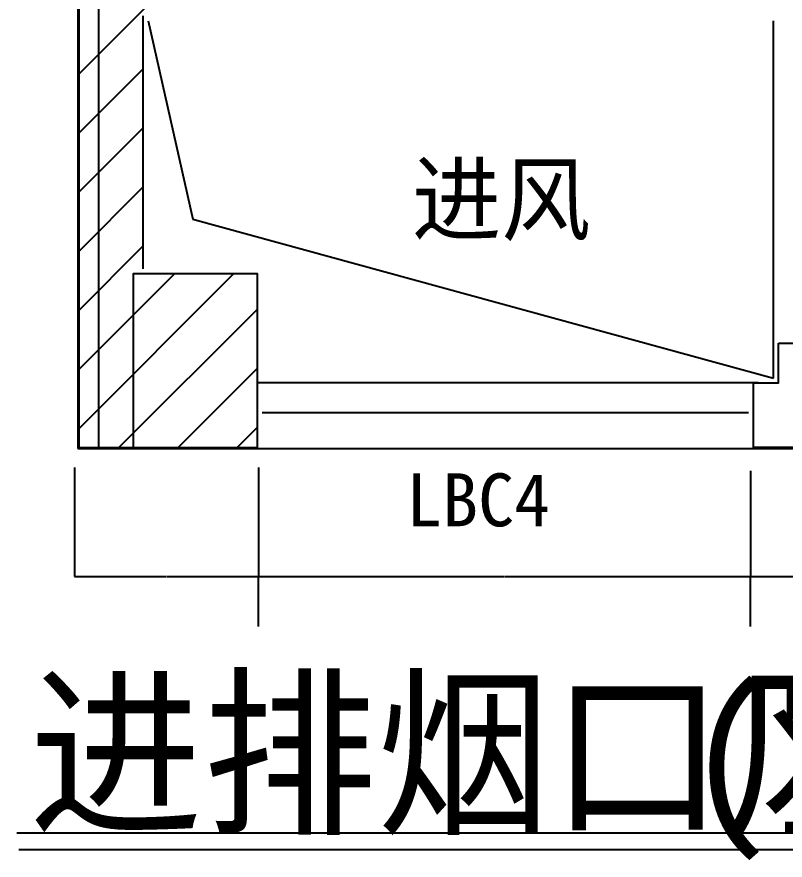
# Model space of a CAD drawing. Header units: metres. Extents: x 169789 to 254571, y -54633 to 5590.
# Drawn here: x 242246 to 246844, y -8030 to -2985 of the extents above; entities that cross this region are included whole.
import ezdxf

# ---------------------------------------------------------------- set-up
doc = ezdxf.new("R2010")
doc.units = ezdxf.units.M
doc.layers.add('DIM', color=3, linetype='Continuous')
doc.layers.add('WALL', color=40, linetype='Continuous')
doc.dimstyles.get("Standard").update_dxf_attribs({"dimtxt": 2.5, "dimasz": 2.5, "dimexe": 1.25, "dimexo": 0.625, "dimtad": 1, "dimcen": 2.5, "dimazin": 3, "dimtfac": 1, "dimtmove": 0, "dimatfit": 3})

# ---------------------------------------------------------------- blocks, each defined once
blk = doc.blocks.new('*D126')
for p, q in [((242615.43, -5179.78), (242615.43, -5368.53)), ((242615.18, -5368.53), (242614.93, -5368.53)), ((242615.43, -5557.27), (242615.43, -5368.53)), ((242615.43, -5368.53), (242615.43, -5368.53)), ((242615.68, -5368.53), (242615.93, -5368.53))]:
    blk.add_line(p, q)
at = {"layer": 'Defpoints'}
for p in [(242615.43, -5179.78), (242615.43, -5368.53), (242615.43, -5557.27)]:
    blk.add_point(p, dxfattribs=at)
at = {"layer": 'DIM', "insert": (242615.43, -5367.405), "char_height": 1, "attachment_point": 5}
blk.add_mtext('200', dxfattribs=at)
blk = doc.blocks.new('*D127')
for p, q in [((242590.35, -5679.84), (242590.35, -6332.45)), ((243691.89, -5679.84), (243691.89, -6332.45)), ((242590.6, -6332.45), (243139.62, -6332.45)), ((243142.62, -6332.45), (243691.64, -6332.45))]:
    blk.add_line(p, q)
at = {"layer": 'Defpoints'}
for p in [(242590.35, -5679.84), (243691.89, -5679.84), (242590.35, -6332.45)]:
    blk.add_point(p, dxfattribs=at)
at = {"layer": 'DIM', "insert": (243141.12, -6332.45), "char_height": 1, "attachment_point": 5}
blk.add_mtext('550', dxfattribs=at)
blk = doc.blocks.new('*D128')
for p, q in [((243691.89, -6632.45), (243691.89, -6332.45)), ((243692.14, -6332.45), (245162.145, -6332.45)), ((245166.145, -6332.45), (246636.15, -6332.45)), ((246636.4, -6632.45), (246636.4, -6332.45))]:
    blk.add_line(p, q)
at = {"layer": 'Defpoints'}
for p in [(243691.89, -6332.45), (243691.89, -6632.45), (246636.4, -6632.45)]:
    blk.add_point(p, dxfattribs=at)
at = {"layer": 'DIM', "insert": (245164.145, -6332.45), "char_height": 1, "attachment_point": 5}
blk.add_mtext('1500', dxfattribs=at)
blk = doc.blocks.new('*D129')
for p, q in [((246636.4, -5701.01), (246636.4, -6332.45)), ((247250.72, -5701.01), (247250.72, -6332.45)), ((246636.65, -6332.45), (246942.06, -6332.45)), ((246945.06, -6332.45), (247250.47, -6332.45))]:
    blk.add_line(p, q)
at = {"layer": 'Defpoints'}
for p in [(246636.4, -5701.01), (247250.72, -5701.01), (246636.4, -6332.45)]:
    blk.add_point(p, dxfattribs=at)
at = {"layer": 'DIM', "insert": (246943.56, -6332.45), "char_height": 1, "attachment_point": 5}
blk.add_mtext('300', dxfattribs=at)

msp = doc.modelspace()

# ---------------------------------------------------------------- linework, layer by layer
for p, q in [((242616.02, -3327.13), (243172.23, -2770.91)), ((242616.02, -3680.68), (243002.13, -3294.57)), ((242616.02, -4034.24), (243002.13, -3648.12)), ((242616.02, -4387.79), (243002.13, -4001.67)), ((242616.02, -4741.34), (243002.13, -4355.23)), ((243542.37, -4522.1), (242616.02, -5448.45)), ((243188.81, -4522.1), (242616.02, -5094.9)), ((243685.26, -4732.76), (242857.08, -5560.93)), ((243210.64, -5560.93), (243685.26, -5086.32)), ((243564.19, -5560.93), (243685.26, -5439.87))]:
    msp.add_line(p, q)
at = {"layer": 'DIM'}
msp.add_line((242256.8, -7965.4), (248289.31, -7965.4), dxfattribs=at)
at = {"layer": 'WALL'}
for p, q in [((242734.82, 3877.65), (242734.82, -5560.93)), ((242610.28, 2832.51), (242610.28, -5567.49)), ((243031.83, -3008.36), (243299.14, -4195.6)), ((246774.17, -5145.4), (246774.17, -3008.36)), ((243299.14, -4195.6), (246774.17, -5145.4)), ((246685.07, -5175.08), (243685.26, -5175.08)), ((246625.67, -5353.17), (243714.96, -5353.17)), ((242610.28, -5567.49), (247210.28, -5567.49))]:
    msp.add_line(p, q, dxfattribs=at)
for points in [[(243002.13, -2058.57), (242616.02, -2058.57), (242616.02, -5560.93), (243685.26, -5560.93), (243685.26, -4522.1), (242942.73, -4522.1), (242942.73, -5560.93)], [(243002.13, -4492.42), (243002.13, -2978.68)], [(242245.89, -7865.96), (248299.28, -7865.96)]]:
    msp.add_lwpolyline(points, dxfattribs=at)
msp.add_lwpolyline([(246803.87, -4937.63), (247219.69, -4937.63), (247219.69, -5560.93), (246655.37, -5560.93), (246655.37, -5175.08), (246803.87, -5175.08)], close=True, dxfattribs=at)

# ---------------------------------------------------------------- texts
at = {"layer": 'DIM'}
for s, height, p in [('进风', 411.16, (244610.52, -4280.85)), ('LBC4', 316.74, (244575.64, -6032.48))]:
    msp.add_text(s, height=height, dxfattribs=at).set_placement(p)
at = {"layer": 'WALL'}
for s, p in [('进排烟口风图', (242318.69, -7791.33)), ('(室外)', (246237.26, -7816.54))]:
    msp.add_text(s, height=800, dxfattribs=at).set_placement(p)

# ---------------------------------------------------------------- dimensions: what is measured, and where the dimension line sits
at = {"layer": 'DIM'}
for base, p1, p2, text, picture, middle in [((242615.43, -5368.53), (242615.43, -5179.78), (242615.43, -5557.27), '200', '*D126', (242615.43, -5367.405)), ((242590.35, -6332.45), (242590.35, -5679.84), (243691.89, -5679.84), '550', '*D127', (243141.12, -6332.45)), ((246636.4, -6332.45), (246636.4, -5701.01), (247250.72, -5701.01), '300', '*D129', (246943.56, -6332.45)), ((243691.89, -6332.45), (243691.89, -6632.45), (246636.4, -6632.45), '1500', '*D128', (245164.145, -6332.45))]:
    dim = msp.add_linear_dim(base=base, p1=p1, p2=p2, text=text, dimstyle='Standard', dxfattribs=at)
    dim.commit()
    dim.dimension.update_dxf_attribs({"geometry": picture, "text_midpoint": middle})

doc.saveas('drawing.dxf')
